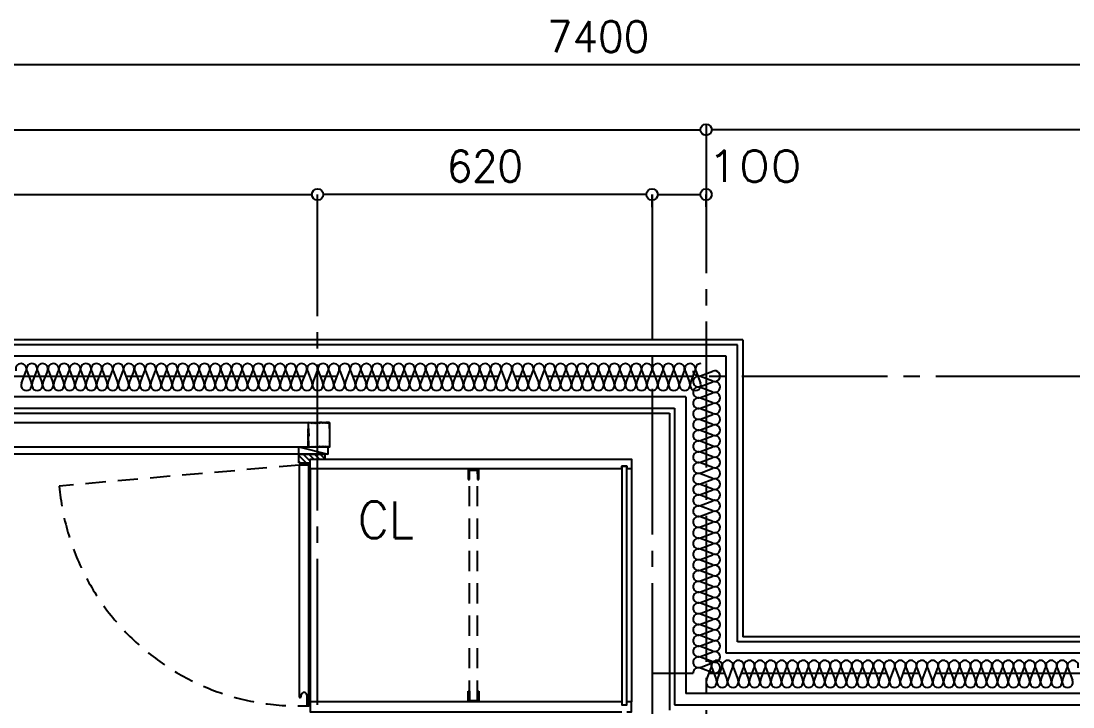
# Model space of a CAD drawing. Header units: millimetres. Extents: x 8300 to 98248, y -10383 to 40000.
# Drawn here: x 25230 to 27180, y 24138 to 25408 of the extents above; entities that cross this region are included whole.
import ezdxf
from ezdxf.enums import TextEntityAlignment as Align

# ---------------------------------------------------------------- set-up
doc = ezdxf.new("R2010")
doc.units = ezdxf.units.MM
doc.header["$LTSCALE"] = 300
doc.linetypes.add('CADEWA_LINE5', pattern=[1.2, 0.9, -0.1, 0.1, -0.1])
doc.linetypes.add('DASH-S', pattern=[0.2, 0.125, -0.075])
doc.layers.add('K建0_壁', color=7, linetype='CONTINUOUS')
doc.styles.add('txt2', font='txt.shx', dxfattribs={"width": 1.197332, "bigfont": 'extfont2'})

msp = doc.modelspace()

# ---------------------------------------------------------------- linework, layer by layer
at = {"layer": 'K建0_壁', "color": 250, "linetype": 'Continuous', "lineweight": -3}
for p, q in [((29989.5, 25327.2), (22610.5, 25327.2)), ((26500, 25216.3), (26500, 25207.2)), ((26500, 25216.3), (26500, 25207.2)), ((22610.5, 25207.2), (26489.5, 25207.2)), ((28839.5, 25207.2), (26510.5, 25207.2)), ((22610.5, 25087.2), (25769.5, 25087.2)), ((25780, 25068.2), (25780, 25087.2)), ((25780, 25068.2), (25780, 25087.2)), ((26389.5, 25087.2), (25790.5, 25087.2)), ((26400, 25063.9), (26400, 25087.2)), ((26400, 25063.9), (26400, 25087.2)), ((26410.5, 25087.2), (26489.5, 25087.2)), ((26500, 25064.6), (26500, 25087.2)), ((26558.5, 24808.5), (22650, 24808.5)), ((26558.5, 24258.5), (26558.5, 24808.5)), ((26537.5, 24787.5), (22650, 24787.5)), ((26537.5, 24237.5), (26537.5, 24787.5)), ((25231.1, 24737.5), (25239.8, 24760.4)), ((25241.1, 24760.4), (25249.8, 24737.5)), ((25251.1, 24737.5), (25259.8, 24760.4)), ((25261.1, 24760.4), (25269.8, 24737.5)), ((25271.1, 24737.5), (25279.8, 24760.4)), ((25281.1, 24760.4), (25289.8, 24737.5)), ((25291.1, 24737.5), (25299.8, 24760.4)), ((25301.1, 24760.4), (25309.8, 24737.5)), ((25311.1, 24737.5), (25319.8, 24760.4)), ((25321.1, 24760.4), (25329.8, 24737.5)), ((25331.1, 24737.5), (25339.8, 24760.4)), ((25341.1, 24760.4), (25349.8, 24737.5)), ((25351.1, 24737.5), (25359.8, 24760.4)), ((25361.1, 24760.4), (25369.8, 24737.5)), ((25371.1, 24737.5), (25379.8, 24760.4)), ((25381.1, 24760.4), (25389.8, 24737.5)), ((25391.1, 24737.5), (25399.8, 24760.4)), ((25401.1, 24760.4), (25409.8, 24737.5)), ((25411.1, 24737.5), (25419.8, 24760.4)), ((25421.1, 24760.4), (25429.8, 24737.5)), ((25431.1, 24737.5), (25439.8, 24760.4)), ((25441.1, 24760.4), (25449.8, 24737.5)), ((25451.1, 24737.5), (25459.8, 24760.4)), ((25461.1, 24760.4), (25469.8, 24737.5)), ((25471.1, 24737.5), (25479.8, 24760.4)), ((25481.1, 24760.4), (25489.8, 24737.5)), ((25491.1, 24737.5), (25499.8, 24760.4)), ((25501.1, 24760.4), (25509.8, 24737.5)), ((25511.1, 24737.5), (25519.8, 24760.4)), ((25521.1, 24760.4), (25529.8, 24737.5)), ((25531.1, 24737.5), (25539.8, 24760.4)), ((25541.1, 24760.4), (25549.8, 24737.5)), ((25551.1, 24737.5), (25559.8, 24760.4)), ((25561.1, 24760.4), (25569.8, 24737.5)), ((25571.1, 24737.5), (25579.8, 24760.4)), ((25581.1, 24760.4), (25589.8, 24737.5)), ((25591.1, 24737.5), (25599.8, 24760.4)), ((25601.1, 24760.4), (25609.8, 24737.5)), ((25611.1, 24737.5), (25619.8, 24760.4)), ((25621.1, 24760.4), (25629.8, 24737.5)), ((25631.1, 24737.5), (25639.8, 24760.4)), ((25641.1, 24760.4), (25649.8, 24737.5)), ((25651.1, 24737.5), (25659.8, 24760.4)), ((25661.1, 24760.4), (25669.8, 24737.5)), ((25671.1, 24737.5), (25679.8, 24760.4)), ((25681.1, 24760.4), (25689.8, 24737.5)), ((25691.1, 24737.5), (25699.8, 24760.4)), ((25701.1, 24760.4), (25709.8, 24737.5)), ((25711.1, 24737.5), (25719.8, 24760.4)), ((25721.1, 24760.4), (25729.8, 24737.5)), ((25731.1, 24737.5), (25739.8, 24760.4)), ((25741.1, 24760.4), (25749.8, 24737.5)), ((25751.1, 24737.5), (25759.8, 24760.4)), ((25761.1, 24760.4), (25769.8, 24737.5)), ((25771.1, 24737.5), (25779.8, 24760.4)), ((25781.1, 24760.4), (25789.8, 24737.5)), ((25791.1, 24737.5), (25799.8, 24760.4)), ((25801.1, 24760.4), (25809.8, 24737.5)), ((25811.1, 24737.5), (25819.8, 24760.4)), ((25821.1, 24760.4), (25829.8, 24737.5)), ((25831.1, 24737.5), (25839.8, 24760.4)), ((25841.1, 24760.4), (25849.8, 24737.5)), ((25851.1, 24737.5), (25859.8, 24760.4)), ((25861.1, 24760.4), (25869.8, 24737.5)), ((25871.1, 24737.5), (25879.8, 24760.4)), ((25881.1, 24760.4), (25889.8, 24737.5)), ((25891.1, 24737.5), (25899.8, 24760.4)), ((25901.1, 24760.4), (25909.8, 24737.5)), ((25911.1, 24737.5), (25919.8, 24760.4)), ((25921.1, 24760.4), (25929.8, 24737.5)), ((25931.1, 24737.5), (25939.8, 24760.4)), ((25941.1, 24760.4), (25949.8, 24737.5)), ((25951.1, 24737.5), (25959.8, 24760.4)), ((25961.1, 24760.4), (25969.8, 24737.5)), ((25971.1, 24737.5), (25979.8, 24760.4)), ((25981.1, 24760.4), (25989.8, 24737.5)), ((25991.1, 24737.5), (25999.8, 24760.4)), ((26001.1, 24760.4), (26009.8, 24737.5)), ((26011.1, 24737.5), (26019.8, 24760.4)), ((26021.1, 24760.4), (26029.8, 24737.5)), ((26031.1, 24737.5), (26039.8, 24760.4)), ((26041.1, 24760.4), (26049.8, 24737.5)), ((26051.1, 24737.5), (26059.8, 24760.4)), ((26061.1, 24760.4), (26069.8, 24737.5)), ((26071.1, 24737.5), (26079.8, 24760.4)), ((26081.1, 24760.4), (26089.8, 24737.5)), ((26091.1, 24737.5), (26099.8, 24760.4)), ((26101.1, 24760.4), (26109.8, 24737.5)), ((26111.1, 24737.5), (26119.8, 24760.4)), ((26121.1, 24760.4), (26129.8, 24737.5)), ((26131.1, 24737.5), (26139.8, 24760.4)), ((26141.1, 24760.4), (26149.8, 24737.5)), ((26151.1, 24737.5), (26159.8, 24760.4)), ((26161.1, 24760.4), (26169.8, 24737.5)), ((26171.1, 24737.5), (26179.8, 24760.4)), ((26181.1, 24760.4), (26189.8, 24737.5)), ((26191.1, 24737.5), (26199.8, 24760.4)), ((26201.1, 24760.4), (26209.8, 24737.5)), ((26211.1, 24737.5), (26219.8, 24760.4)), ((26221.1, 24760.4), (26229.8, 24737.5)), ((26231.1, 24737.5), (26239.8, 24760.4)), ((26241.1, 24760.4), (26249.8, 24737.5)), ((26251.1, 24737.5), (26259.8, 24760.4)), ((26261.1, 24760.4), (26269.8, 24737.5)), ((26271.1, 24737.5), (26279.8, 24760.4)), ((26281.1, 24760.4), (26289.8, 24737.5)), ((26291.1, 24737.5), (26299.8, 24760.4)), ((26301.1, 24760.4), (26309.8, 24737.5)), ((26311.1, 24737.5), (26319.8, 24760.4)), ((26321.1, 24760.4), (26329.8, 24737.5)), ((26331.1, 24737.5), (26339.8, 24760.4)), ((26341.1, 24760.4), (26349.8, 24737.5)), ((26351.1, 24737.5), (26359.8, 24760.4)), ((26361.1, 24760.4), (26369.8, 24737.5)), ((26371.1, 24737.5), (26379.8, 24760.4)), ((26381.1, 24760.4), (26389.8, 24737.5)), ((26391.1, 24737.5), (26399.8, 24760.4)), ((26401.1, 24760.4), (26409.8, 24737.5)), ((26411.1, 24737.5), (26419.8, 24760.4)), ((26421.1, 24760.4), (26429.8, 24737.5)), ((26431.1, 24737.5), (26439.8, 24760.4)), ((26441.1, 24760.4), (26449.8, 24737.5)), ((26451.1, 24737.5), (26459.8, 24760.4)), ((26461.1, 24760.4), (26469.8, 24737.5)), ((26471.1, 24737.5), (26479.8, 24760.4)), ((26481.1, 24760.4), (26489.8, 24737.5)), ((26489.6, 24751.2), (26512.5, 24759.9)), ((26512.5, 24741.2), (26489.6, 24749.9)), ((26489.6, 24731.2), (26512.5, 24739.9)), ((26512.5, 24721.2), (26489.6, 24729.9)), ((26462.5, 24712.5), (22650, 24712.5)), ((26462.5, 24712.5), (26462.5, 24162.5)), ((26489.6, 24711.2), (26512.5, 24719.9)), ((26512.5, 24701.2), (26489.6, 24709.9)), ((22650, 24691.5), (26441.5, 24691.5)), ((26441.5, 24691.5), (26441.5, 24141.5)), ((26489.6, 24691.2), (26512.5, 24699.9)), ((26512.5, 24681.2), (26489.6, 24689.9)), ((22712.5, 24664.5), (25802.5, 24664.5)), ((25762.5, 24663.5), (25762.5, 24653.8)), ((25763, 24653.8), (25763, 24663.5)), ((25763.5, 24664.5), (25768.5, 24664.5)), ((25768.4, 24664.1), (25763.5, 24664.1)), ((25768.4, 24664.1), (25770, 24663.4)), ((25768.5, 24664.5), (25770, 24663.9)), ((25770, 24663.9), (25771.5, 24664.5)), ((25770, 24663.4), (25771.5, 24664)), ((25771.5, 24664.5), (25773, 24663.9)), ((25771.5, 24664), (25773, 24663.4)), ((25773, 24663.9), (25774.5, 24664.5)), ((25773, 24663.4), (25774.5, 24664)), ((25774.5, 24664.5), (25776, 24663.9)), ((25776, 24663.9), (25777.5, 24664.5)), ((25777.5, 24664.5), (25781, 24664.5)), ((25777.6, 24664.1), (25780.9, 24664.1)), ((25782.5, 24663.4), (25780.9, 24664.1)), ((25781, 24664.5), (25782.5, 24663.9)), ((25784, 24664.5), (25782.5, 24663.9)), ((25782.5, 24663.4), (25784.1, 24664.1)), ((25787.5, 24664.5), (25784, 24664.5)), ((25787.4, 24664.1), (25784.1, 24664.1)), ((25789, 24663.4), (25787.4, 24664.1)), ((25789, 24663.9), (25787.5, 24664.5)), ((25790.5, 24664.5), (25789, 24663.9)), ((25790.5, 24664), (25789, 24663.4)), ((25792, 24663.9), (25790.5, 24664.5)), ((25792, 24663.4), (25790.5, 24664)), ((25793.5, 24664.5), (25792, 24663.9)), ((25793.5, 24664), (25792, 24663.4)), ((25795, 24663.9), (25793.5, 24664.5)), ((25795, 24663.4), (25793.5, 24664)), ((25796.5, 24664.5), (25795, 24663.9)), ((25796.6, 24664.1), (25795, 24663.4)), ((25801.5, 24664.5), (25796.5, 24664.5)), ((25796.6, 24664.1), (25801.5, 24664.1)), ((25802.1, 24653.8), (25802.1, 24663.5)), ((25802.5, 24653.8), (25802.5, 24663.5)), ((26489.6, 24671.2), (26512.5, 24679.9)), ((26512.5, 24661.2), (26489.6, 24669.9)), ((25762.5, 24653.8), (25763.2, 24653.3)), ((25763.2, 24653.3), (25762.5, 24652.8)), ((25762.5, 24645.7), (25762.5, 24652.8)), ((25762.5, 24631.2), (25762.5, 24644.3)), ((25763, 24653.8), (25763.7, 24653.3)), ((25763, 24652.8), (25763.7, 24653.3)), ((25763, 24652.8), (25763, 24645.7)), ((25763, 24631.2), (25763, 24644.3)), ((25763.4, 24639.8), (25763.4, 24644.3)), ((25763.9, 24639.8), (25763.9, 24644.3)), ((25764.3, 24639.8), (25764.3, 24644.3)), ((25802.1, 24653.8), (25801.3, 24653.3)), ((25802.1, 24652.8), (25801.3, 24653.3)), ((25802.5, 24653.8), (25801.8, 24653.3)), ((25801.8, 24653.3), (25802.5, 24652.8)), ((25802.1, 24652.8), (25802.1, 24631.2)), ((25802.5, 24631.2), (25802.5, 24652.8)), ((26489.6, 24651.2), (26512.5, 24659.9)), ((26512.5, 24641.2), (26489.6, 24649.9)), ((25763.2, 24630.7), (25762.5, 24631.2)), ((25762.5, 24630.2), (25763.2, 24630.7)), ((25762.5, 24620.5), (25762.5, 24630.2)), ((25763, 24631.2), (25763.7, 24630.7)), ((25763, 24630.2), (25763.7, 24630.7)), ((25763, 24630.2), (25763, 24620.5)), ((25763.4, 24639.8), (25763.9, 24639.8)), ((25802.1, 24631.2), (25801.3, 24630.7)), ((25802.1, 24630.2), (25801.3, 24630.7)), ((25801.8, 24630.7), (25802.5, 24631.2)), ((25802.5, 24630.2), (25801.8, 24630.7)), ((25802.1, 24630.2), (25802.1, 24620.5)), ((25802.5, 24620.5), (25802.5, 24630.2)), ((26489.6, 24631.2), (26512.5, 24639.9)), ((26512.5, 24621.2), (26489.6, 24629.9)), ((22757.5, 24619.5), (25803.5, 24619.5)), ((24535, 24607), (25745, 24607)), ((25745, 24619.5), (25799, 24606)), ((25745, 24606), (25794, 24606)), ((25745, 24590), (25745, 24606)), ((25753.2, 24606), (25766, 24593.2)), ((25763.5, 24620), (25768.5, 24620)), ((25763.5, 24619.5), (25768.5, 24619.5)), ((25763.8, 24606), (25772.8, 24597)), ((25768.3, 24619.9), (25770, 24620.6)), ((25768.5, 24619.5), (25770, 24620.1)), ((25770, 24620.6), (25771.5, 24620)), ((25770, 24620.1), (25771.5, 24619.5)), ((25771.5, 24620), (25773, 24620.6)), ((25771.5, 24619.5), (25773, 24620.1)), ((25773, 24620.6), (25774.5, 24620)), ((25773, 24620.1), (25774.5, 24619.5)), ((25774.4, 24606), (25783.4, 24597)), ((25774.5, 24620), (25776, 24620.6)), ((25774.5, 24619.5), (25776, 24620.1)), ((25776, 24620.6), (25777.6, 24620)), ((25776, 24620.1), (25777.5, 24619.5)), ((25777.5, 24619.5), (25781, 24619.5)), ((25777.6, 24620), (25780.9, 24620)), ((25780.9, 24620), (25782.3, 24620.5)), ((25781, 24619.5), (25782.5, 24620.1)), ((25784, 24619.5), (25782.5, 24620.1)), ((25784.1, 24620), (25782.7, 24620.5)), ((25787.5, 24619.5), (25784, 24619.5)), ((25787.4, 24620), (25784.1, 24620)), ((25785, 24606), (25794, 24597)), ((25789, 24620.6), (25787.4, 24620)), ((25789, 24620.1), (25787.5, 24619.5)), ((25790.5, 24620), (25789, 24620.6)), ((25790.5, 24619.5), (25789, 24620.1)), ((25792, 24620.6), (25790.5, 24620)), ((25792, 24620.1), (25790.5, 24619.5)), ((25793.5, 24620), (25792, 24620.6)), ((25793.5, 24619.5), (25792, 24620.1)), ((25795, 24620.6), (25793.5, 24620)), ((25795, 24620.1), (25793.5, 24619.5)), ((25794, 24597), (25794, 24606)), ((25796.7, 24619.9), (25795, 24620.6)), ((25796.5, 24619.5), (25795, 24620.1)), ((25801.5, 24620), (25796.5, 24620)), ((25801.5, 24619.5), (25796.5, 24619.5)), ((26489.6, 24611.2), (26512.5, 24619.9)), ((26512.5, 24601.2), (26489.6, 24609.9)), ((25745, 24603.6), (25758.6, 24590)), ((25745, 24593), (25748, 24590)), ((25766, 24597), (25794, 24597)), ((26489.6, 24591.2), (26512.5, 24599.9)), ((26512.5, 24581.2), (26489.6, 24589.9)), ((25766, 24579), (25766, 24147)), ((26362, 24579), (26362, 24147)), ((26489.6, 24571.2), (26512.5, 24579.9)), ((26512.5, 24561.2), (26489.6, 24569.9)), ((26489.6, 24551.2), (26512.5, 24559.9)), ((26512.5, 24541.2), (26489.6, 24549.9)), ((26489.6, 24531.2), (26512.5, 24539.9)), ((26512.5, 24521.2), (26489.6, 24529.9)), ((26489.6, 24511.2), (26512.5, 24519.9)), ((26512.5, 24501.2), (26489.6, 24509.9)), ((26489.6, 24491.2), (26512.5, 24499.9)), ((26512.5, 24481.2), (26489.6, 24489.9)), ((26489.6, 24471.2), (26512.5, 24479.9)), ((26512.5, 24461.2), (26489.6, 24469.9)), ((26489.6, 24451.2), (26512.5, 24459.9)), ((26512.5, 24441.2), (26489.6, 24449.9)), ((26489.6, 24431.2), (26512.5, 24439.9)), ((26512.5, 24421.2), (26489.6, 24429.9)), ((26489.6, 24411.2), (26512.5, 24419.9)), ((26512.5, 24401.2), (26489.6, 24409.9)), ((26489.6, 24391.2), (26512.5, 24399.9)), ((26512.5, 24381.2), (26489.6, 24389.9)), ((26489.6, 24371.2), (26512.5, 24379.9)), ((26512.5, 24361.2), (26489.6, 24369.9)), ((26489.6, 24351.2), (26512.5, 24359.9)), ((26512.5, 24341.2), (26489.6, 24349.9)), ((26489.6, 24331.2), (26512.5, 24339.9)), ((26512.5, 24321.2), (26489.6, 24329.9)), ((26489.6, 24311.2), (26512.5, 24319.9)), ((26512.5, 24301.2), (26489.6, 24309.9)), ((26489.6, 24291.2), (26512.5, 24299.9)), ((26512.5, 24281.2), (26489.6, 24289.9)), ((26489.6, 24271.2), (26512.5, 24279.9)), ((26512.5, 24261.2), (26489.6, 24269.9)), ((26489.6, 24251.2), (26512.5, 24259.9)), ((28908.5, 24258.5), (26558.5, 24258.5)), ((26512.5, 24241.2), (26489.6, 24249.9)), ((26489.6, 24231.2), (26512.5, 24239.9)), ((28887.5, 24237.5), (26537.5, 24237.5)), ((26512.5, 24221.2), (26489.6, 24229.9)), ((26489.6, 24211.2), (26512.5, 24219.9)), ((26512.5, 24201.2), (26489.6, 24209.9)), ((26500.7, 24187.5), (26509.3, 24210.4)), ((26510.7, 24210.4), (26519.3, 24187.5)), ((26520.7, 24187.5), (26529.3, 24210.4)), ((26530.7, 24210.4), (26539.3, 24187.5)), ((26540.7, 24187.5), (26549.3, 24210.4)), ((26550.7, 24210.4), (26559.3, 24187.5)), ((26560.7, 24187.5), (26569.3, 24210.4)), ((26570.7, 24210.4), (26579.3, 24187.5)), ((26580.7, 24187.5), (26589.3, 24210.4)), ((26590.7, 24210.4), (26599.3, 24187.5)), ((26600.7, 24187.5), (26609.3, 24210.4)), ((26610.7, 24210.4), (26619.3, 24187.5)), ((26620.7, 24187.5), (26629.3, 24210.4)), ((26630.7, 24210.4), (26639.3, 24187.5)), ((26640.7, 24187.5), (26649.3, 24210.4)), ((26650.7, 24210.4), (26659.3, 24187.5)), ((26660.7, 24187.5), (26669.3, 24210.4)), ((26670.7, 24210.4), (26679.3, 24187.5)), ((26680.7, 24187.5), (26689.3, 24210.4)), ((26690.7, 24210.4), (26699.3, 24187.5)), ((26700.7, 24187.5), (26709.3, 24210.4)), ((26710.7, 24210.4), (26719.3, 24187.5)), ((26720.7, 24187.5), (26729.3, 24210.4)), ((26730.7, 24210.4), (26739.3, 24187.5)), ((26740.7, 24187.5), (26749.3, 24210.4)), ((26750.7, 24210.4), (26759.3, 24187.5)), ((26760.7, 24187.5), (26769.3, 24210.4)), ((26770.7, 24210.4), (26779.3, 24187.5)), ((26780.7, 24187.5), (26789.3, 24210.4)), ((26790.7, 24210.4), (26799.3, 24187.5)), ((26800.7, 24187.5), (26809.3, 24210.4)), ((26810.7, 24210.4), (26819.3, 24187.5)), ((26820.7, 24187.5), (26829.3, 24210.4)), ((26830.7, 24210.4), (26839.3, 24187.5)), ((26840.7, 24187.5), (26849.3, 24210.4)), ((26850.7, 24210.4), (26859.3, 24187.5)), ((26860.7, 24187.5), (26869.3, 24210.4)), ((26870.7, 24210.4), (26879.3, 24187.5)), ((26880.7, 24187.5), (26889.3, 24210.4)), ((26890.7, 24210.4), (26899.3, 24187.5)), ((26900.7, 24187.5), (26909.3, 24210.4)), ((26910.7, 24210.4), (26919.3, 24187.5)), ((26920.7, 24187.5), (26929.3, 24210.4)), ((26930.7, 24210.4), (26939.3, 24187.5)), ((26940.7, 24187.5), (26949.3, 24210.4)), ((26950.7, 24210.4), (26959.3, 24187.5)), ((26960.7, 24187.5), (26969.3, 24210.4)), ((26970.7, 24210.4), (26979.3, 24187.5)), ((26980.7, 24187.5), (26989.3, 24210.4)), ((26990.7, 24210.4), (26999.3, 24187.5)), ((27000.7, 24187.5), (27009.3, 24210.4)), ((27010.7, 24210.4), (27019.3, 24187.5)), ((27020.7, 24187.5), (27029.3, 24210.4)), ((27030.7, 24210.4), (27039.3, 24187.5)), ((27040.7, 24187.5), (27049.3, 24210.4)), ((27050.7, 24210.4), (27059.3, 24187.5)), ((27060.7, 24187.5), (27069.3, 24210.4)), ((27070.7, 24210.4), (27079.3, 24187.5)), ((27080.7, 24187.5), (27089.3, 24210.4)), ((27090.7, 24210.4), (27099.3, 24187.5)), ((27100.7, 24187.5), (27109.3, 24210.4)), ((27110.7, 24210.4), (27119.3, 24187.5)), ((27120.7, 24187.5), (27129.3, 24210.4)), ((27130.7, 24210.4), (27139.3, 24187.5)), ((27140.7, 24187.5), (27149.3, 24210.4)), ((27150.7, 24210.4), (27159.3, 24187.5)), ((27160.7, 24187.5), (27169.3, 24210.4)), ((27170.7, 24210.4), (27179.3, 24187.5)), ((25749.6, 24157.8), (25749.6, 24160.4)), ((25760.4, 24160.4), (25760.4, 24140.9)), ((28812.5, 24162.5), (26462.5, 24162.5)), ((26441.5, 24141.5), (28791.5, 24141.5))]:
    msp.add_line(p, q, dxfattribs=at)
at = {"layer": 'K建0_壁', "color": 250, "linetype": 'CADEWA_LINE5', "lineweight": -3}
for p, q in [((26500, 25211.7), (26500, 24089.1)), ((25780, 22702), (25780, 25087.2)), ((26400, 25087.2), (26400, 22463.6)), ((31156, 24750), (19860, 24750)), ((31156, 24200), (26400, 24200))]:
    msp.add_line(p, q, dxfattribs=at)
at = {"layer": 'K建0_壁', "color": 250, "linetype": 'Continuous', "lineweight": -3, "ltscale": 0.3}
for p, q in [((26568, 24818), (22650, 24818)), ((26568, 24818), (26568, 24268)), ((22650, 24682), (26432, 24682)), ((26432, 24682), (26432, 24132)), ((25802.5, 24619.5), (25802.5, 24664.5)), ((28918, 24268), (26568, 24268))]:
    msp.add_line(p, q, dxfattribs=at)
at = {"layer": 'K建0_壁', "color": 250, "linetype": 'DASH-S', "lineweight": -3}
for p, q in [((25746, 24586), (25301.3, 24547.1)), ((26061.5, 24149.5), (26061.5, 24576.5)), ((26069, 24576.5), (26069, 24579)), ((26076.5, 24149.5), (26076.5, 24576.5)), ((26069, 24149.5), (26069, 24147))]:
    msp.add_line(p, q, dxfattribs=at)
at = {"layer": 'K建0_壁', "color": 250, "linetype": 'Continuous', "lineweight": -3}
for points in [[(25774.5, 24664), (25776, 24663.4), (25777.6, 24664.1)], [(25745, 24590), (25766, 24590), (25766, 24597)], [(25761.3, 24140), (25764, 24140), (25764, 24586), (25746, 24586), (25746, 24156)], [(26344, 24579), (25766, 24579), (25766, 24597), (26362, 24597), (26362, 24579), (26353, 24579)], [(26344, 24579), (26344, 24584), (26353, 24584), (26353, 24579)], [(26344, 24147), (25766, 24147), (25766, 24129), (26344, 24129)], [(26344, 24147), (26344, 24142), (26353, 24142), (26353, 24147)], [(26353, 24129), (26362, 24129), (26362, 24147), (26353, 24147)]]:
    msp.add_lwpolyline(points, dxfattribs=at)
for points in [[(25745, 24606), (25745, 24619.5), (25799, 24619.5), (25799, 24606)], [(26353, 24142), (26353, 24584), (26344, 24584), (26344, 24142)]]:
    msp.add_lwpolyline(points, close=True, dxfattribs=at)
at = {"layer": 'K建0_壁', "color": 250, "linetype": 'DASH-S', "lineweight": -3}
for points in [[(26079, 24576.5), (26079, 24579), (26059, 24579), (26059, 24576.5)], [(26061.5, 24559), (26061.5, 24576.5), (26059, 24576.5), (26059, 24559)], [(26079, 24559), (26079, 24576.5), (26076.5, 24576.5), (26076.5, 24559)], [(26061.5, 24167), (26061.5, 24149.5), (26059, 24149.5), (26059, 24167)], [(26079, 24167), (26079, 24149.5), (26076.5, 24149.5), (26076.5, 24167)], [(26079, 24149.5), (26079, 24147), (26059, 24147), (26059, 24149.5)]]:
    msp.add_lwpolyline(points, close=True, dxfattribs=at)
at = {"layer": 'K建0_壁', "color": 250, "linetype": 'Continuous', "lineweight": -3}
for centre in [(26500, 25207.2), (26500, 25207.2), (25780, 25087.2), (25780, 25087.2), (26400, 25087.2), (26400, 25087.2), (26500, 25087.2)]:
    msp.add_circle(centre, 10.5, dxfattribs=at)
for centre, radius, start, end in [((25230.4, 24764), 10, 90, 200.7966), ((25230.4, 24764), 10, 339.2034, 90), ((25250.4, 24764), 10, 90, 200.7966), ((25250.4, 24764), 10, 339.2034, 90), ((25270.4, 24764), 10, 90, 200.7966), ((25270.4, 24764), 10, 339.2034, 90), ((25290.4, 24764), 10, 90, 200.7966), ((25290.4, 24764), 10, 339.2034, 90), ((25310.4, 24764), 10, 90, 200.7966), ((25310.4, 24764), 10, 339.2034, 90), ((25330.4, 24764), 10, 90, 200.7966), ((25330.4, 24764), 10, 339.2034, 90), ((25350.4, 24764), 10, 90, 200.7966), ((25350.4, 24764), 10, 339.2034, 90), ((25370.4, 24764), 10, 90, 200.7966), ((25370.4, 24764), 10, 339.2034, 90), ((25390.4, 24764), 10, 90, 200.7966), ((25390.4, 24764), 10, 339.2034, 90), ((25410.4, 24764), 10, 90, 200.7966), ((25410.4, 24764), 10, 339.2034, 90), ((25430.4, 24764), 10, 90, 200.7966), ((25430.4, 24764), 10, 339.2034, 90), ((25450.4, 24764), 10, 90, 200.7966), ((25450.4, 24764), 10, 339.2034, 90), ((25470.4, 24764), 10, 90, 200.7966), ((25470.4, 24764), 10, 339.2034, 90), ((25490.4, 24764), 10, 90, 200.7966), ((25490.4, 24764), 10, 339.2034, 90), ((25510.4, 24764), 10, 90, 200.7966), ((25510.4, 24764), 10, 339.2034, 90), ((25530.4, 24764), 10, 90, 200.7966), ((25530.4, 24764), 10, 339.2034, 90), ((25550.4, 24764), 10, 90, 200.7966), ((25550.4, 24764), 10, 339.2034, 90), ((25570.4, 24764), 10, 90, 200.7966), ((25570.4, 24764), 10, 339.2034, 90), ((25590.4, 24764), 10, 90, 200.7966), ((25590.4, 24764), 10, 339.2034, 90), ((25610.4, 24764), 10, 90, 200.7966), ((25610.4, 24764), 10, 339.2034, 90), ((25630.4, 24764), 10, 90, 200.7966), ((25630.4, 24764), 10, 339.2034, 90), ((25650.4, 24764), 10, 90, 200.7966), ((25650.4, 24764), 10, 339.2034, 90), ((25670.4, 24764), 10, 90, 200.7966), ((25670.4, 24764), 10, 339.2034, 90), ((25690.4, 24764), 10, 90, 200.7966), ((25690.4, 24764), 10, 339.2034, 90), ((25710.4, 24764), 10, 90, 200.7966), ((25710.4, 24764), 10, 339.2034, 90), ((25730.4, 24764), 10, 90, 200.7966), ((25730.4, 24764), 10, 339.2034, 90), ((25750.4, 24764), 10, 90, 200.7966), ((25750.4, 24764), 10, 339.2034, 90), ((25770.4, 24764), 10, 90, 200.7966), ((25770.4, 24764), 10, 339.2034, 90), ((25790.4, 24764), 10, 90, 200.7966), ((25790.4, 24764), 10, 339.2034, 90), ((25810.4, 24764), 10, 90, 200.7966), ((25810.4, 24764), 10, 339.2034, 90), ((25830.4, 24764), 10, 90, 200.7966), ((25830.4, 24764), 10, 339.2034, 90), ((25850.4, 24764), 10, 90, 200.7966), ((25850.4, 24764), 10, 339.2034, 90), ((25870.4, 24764), 10, 90, 200.7966), ((25870.4, 24764), 10, 339.2034, 90), ((25890.4, 24764), 10, 90, 200.7966), ((25890.4, 24764), 10, 339.2034, 90), ((25910.4, 24764), 10, 90, 200.7966), ((25910.4, 24764), 10, 339.2034, 90), ((25930.4, 24764), 10, 90, 200.7966), ((25930.4, 24764), 10, 339.2034, 90), ((25950.4, 24764), 10, 90, 200.7966), ((25950.4, 24764), 10, 339.2034, 90), ((25970.4, 24764), 10, 90, 200.7966), ((25970.4, 24764), 10, 339.2034, 90), ((25990.4, 24764), 10, 90, 200.7966), ((25990.4, 24764), 10, 339.2034, 90), ((26010.4, 24764), 10, 90, 200.7966), ((26010.4, 24764), 10, 339.2034, 90), ((26030.4, 24764), 10, 90, 200.7966), ((26030.4, 24764), 10, 339.2034, 90), ((26050.4, 24764), 10, 90, 200.7966), ((26050.4, 24764), 10, 339.2034, 90), ((26070.4, 24764), 10, 90, 200.7966), ((26070.4, 24764), 10, 339.2034, 90), ((26090.4, 24764), 10, 90, 200.7966), ((26090.4, 24764), 10, 339.2034, 90), ((26110.4, 24764), 10, 90, 200.7966), ((26110.4, 24764), 10, 339.2034, 90), ((26130.4, 24764), 10, 90, 200.7966), ((26130.4, 24764), 10, 339.2034, 90), ((26150.4, 24764), 10, 90, 200.7966), ((26150.4, 24764), 10, 339.2034, 90), ((26170.4, 24764), 10, 90, 200.7966), ((26170.4, 24764), 10, 339.2034, 90), ((26190.4, 24764), 10, 90, 200.7966), ((26190.4, 24764), 10, 339.2034, 90), ((26210.4, 24764), 10, 90, 200.7966), ((26210.4, 24764), 10, 339.2034, 90), ((26230.4, 24764), 10, 90, 200.7966), ((26230.4, 24764), 10, 339.2034, 90), ((26250.4, 24764), 10, 90, 200.7966), ((26250.4, 24764), 10, 339.2034, 90), ((26270.4, 24764), 10, 90, 200.7966), ((26270.4, 24764), 10, 339.2034, 90), ((26290.4, 24764), 10, 90, 200.7966), ((26290.4, 24764), 10, 339.2034, 90), ((26310.4, 24764), 10, 90, 200.7966), ((26310.4, 24764), 10, 339.2034, 90), ((26330.4, 24764), 10, 90, 200.7966), ((26330.4, 24764), 10, 339.2034, 90), ((26350.4, 24764), 10, 90, 200.7966), ((26350.4, 24764), 10, 339.2034, 90), ((26370.4, 24764), 10, 90, 200.7966), ((26370.4, 24764), 10, 339.2034, 90), ((26390.4, 24764), 10, 90, 200.7966), ((26390.4, 24764), 10, 339.2034, 90), ((26410.4, 24764), 10, 90, 200.7966), ((26410.4, 24764), 10, 339.2034, 90), ((26430.4, 24764), 10, 90, 200.7966), ((26430.4, 24764), 10, 339.2034, 90), ((26450.4, 24764), 10, 90, 200.7966), ((26450.4, 24764), 10, 339.2034, 90), ((26470.4, 24764), 10, 90, 200.7966), ((26470.4, 24764), 10, 339.2034, 90), ((26486, 24760.6), 10, 180, 290.7966), ((26490.4, 24764), 10, 90, 200.7966), ((26516, 24750.6), 10, 249.2034, 110.7966), ((26486, 24740.6), 10, 69.2034, 180), ((26486, 24740.6), 10, 180, 290.7966), ((26516, 24730.6), 10, 249.2034, 110.7966), ((25240.4, 24734), 10, 159.2034, 20.7966), ((25260.4, 24734), 10, 159.2034, 20.7966), ((25280.4, 24734), 10, 159.2034, 20.7966), ((25300.4, 24734), 10, 159.2034, 20.7966), ((25320.4, 24734), 10, 159.2034, 20.7966), ((25340.4, 24734), 10, 159.2034, 20.7966), ((25360.4, 24734), 10, 159.2034, 20.7966), ((25380.4, 24734), 10, 159.2034, 20.7966), ((25400.4, 24734), 10, 159.2034, 20.7966), ((25420.4, 24734), 10, 159.2034, 20.7966), ((25440.4, 24734), 10, 159.2034, 20.7966), ((25460.4, 24734), 10, 159.2034, 20.7966), ((25480.4, 24734), 10, 159.2034, 20.7966), ((25500.4, 24734), 10, 159.2034, 20.7966), ((25520.4, 24734), 10, 159.2034, 20.7966), ((25540.4, 24734), 10, 159.2034, 20.7966), ((25560.4, 24734), 10, 159.2034, 20.7966), ((25580.4, 24734), 10, 159.2034, 20.7966), ((25600.4, 24734), 10, 159.2034, 20.7966), ((25620.4, 24734), 10, 159.2034, 20.7966), ((25640.4, 24734), 10, 159.2034, 20.7966), ((25660.4, 24734), 10, 159.2034, 20.7966), ((25680.4, 24734), 10, 159.2034, 20.7966), ((25700.4, 24734), 10, 159.2034, 20.7966), ((25720.4, 24734), 10, 159.2034, 20.7966), ((25740.4, 24734), 10, 159.2034, 20.7966), ((25760.4, 24734), 10, 159.2034, 20.7966), ((25780.4, 24734), 10, 159.2034, 20.7966), ((25800.4, 24734), 10, 159.2034, 20.7966), ((25820.4, 24734), 10, 159.2034, 20.7966), ((25840.4, 24734), 10, 159.2034, 20.7966), ((25860.4, 24734), 10, 159.2034, 20.7966), ((25880.4, 24734), 10, 159.2034, 20.7966), ((25900.4, 24734), 10, 159.2034, 20.7966), ((25920.4, 24734), 10, 159.2034, 20.7966), ((25940.4, 24734), 10, 159.2034, 20.7966), ((25960.4, 24734), 10, 159.2034, 20.7966), ((25980.4, 24734), 10, 159.2034, 20.7966), ((26000.4, 24734), 10, 159.2034, 20.7966), ((26020.4, 24734), 10, 159.2034, 20.7966), ((26040.4, 24734), 10, 159.2034, 20.7966), ((26060.4, 24734), 10, 159.2034, 20.7966), ((26080.4, 24734), 10, 159.2034, 20.7966), ((26100.4, 24734), 10, 159.2034, 20.7966), ((26120.4, 24734), 10, 159.2034, 20.7966), ((26140.4, 24734), 10, 159.2034, 20.7966), ((26160.4, 24734), 10, 159.2034, 20.7966), ((26180.4, 24734), 10, 159.2034, 20.7966), ((26200.4, 24734), 10, 159.2034, 20.7966), ((26220.4, 24734), 10, 159.2034, 20.7966), ((26240.4, 24734), 10, 159.2034, 20.7966), ((26260.4, 24734), 10, 159.2034, 20.7966), ((26280.4, 24734), 10, 159.2034, 20.7966), ((26300.4, 24734), 10, 159.2034, 20.7966), ((26320.4, 24734), 10, 159.2034, 20.7966), ((26340.4, 24734), 10, 159.2034, 20.7966), ((26360.4, 24734), 10, 159.2034, 20.7966), ((26380.4, 24734), 10, 159.2034, 20.7966), ((26400.4, 24734), 10, 159.2034, 20.7966), ((26420.4, 24734), 10, 159.2034, 20.7966), ((26440.4, 24734), 10, 159.2034, 20.7966), ((26460.4, 24734), 10, 159.2034, 20.7966), ((26480.4, 24734), 10, 159.2034, 20.7966), ((26486, 24720.6), 10, 69.2034, 180), ((26486, 24720.6), 10, 180, 290.7966), ((26486, 24700.6), 10, 69.2034, 180), ((26516, 24710.6), 10, 249.2034, 110.7966), ((26486, 24700.6), 10, 180, 290.7966), ((26486, 24680.6), 10, 69.2034, 180), ((26516, 24690.6), 10, 249.2034, 110.7966), ((25763.5, 24663.5), 1, 90, 180), ((25763.5, 24663.5), 0.55, 90, 180), ((25801.5, 24663.5), 1, 0, 90), ((25801.5, 24663.5), 0.55, 0, 90), ((26486, 24680.6), 10, 180, 290.7966), ((26486, 24660.6), 10, 69.2034, 180), ((26516, 24670.6), 10, 249.2034, 110.7966), ((25763.3, 24645.7), 0.75, 180, 270), ((25763.2, 24644.3), 0.675, 0, 180), ((25763.3, 24645.7), 0.3, 180, 270), ((25763.2, 24644.3), 0.225, 0, 180), ((25763.2, 24644.3), 1.12, 0, 88.6213), ((26486, 24660.6), 10, 180, 290.7966), ((26486, 24640.6), 10, 69.2034, 180), ((26516, 24650.6), 10, 249.2034, 110.7966), ((25763.6, 24639.8), 0.675, 180, 0), ((26486, 24640.6), 10, 180, 290.7966), ((26486, 24620.6), 10, 69.2034, 180), ((26516, 24630.6), 10, 249.2034, 110.7966), ((25763.5, 24620.5), 1, 180, 270), ((25763.5, 24620.5), 0.55, 180, 270), ((25801.5, 24620.5), 0.55, 270, 0), ((25801.5, 24620.5), 1, 270, 0), ((26486, 24620.6), 10, 180, 290.7966), ((26486, 24600.6), 10, 69.2034, 180), ((26516, 24610.6), 10, 249.2034, 110.7966), ((26486, 24600.6), 10, 180, 290.7966), ((26486, 24580.6), 10, 69.2034, 180), ((26516, 24590.6), 10, 249.2034, 110.7966), ((26486, 24580.6), 10, 180, 290.7966), ((26486, 24560.6), 10, 69.2034, 180), ((26516, 24570.6), 10, 249.2034, 110.7966), ((26486, 24560.6), 10, 180, 290.7966), ((26486, 24540.6), 10, 69.2034, 180), ((26516, 24550.6), 10, 249.2034, 110.7966), ((26486, 24540.6), 10, 180, 290.7966), ((26486, 24520.6), 10, 69.2034, 180), ((26516, 24530.6), 10, 249.2034, 110.7966), ((26486, 24520.6), 10, 180, 290.7966), ((26486, 24500.6), 10, 69.2034, 180), ((26516, 24510.6), 10, 249.2034, 110.7966), ((26486, 24500.6), 10, 180, 290.7966), ((26486, 24480.6), 10, 69.2034, 180), ((26516, 24490.6), 10, 249.2034, 110.7966), ((26486, 24480.6), 10, 180, 290.7966), ((26486, 24460.6), 10, 69.2034, 180), ((26516, 24470.6), 10, 249.2034, 110.7966), ((26486, 24460.6), 10, 180, 290.7966), ((26486, 24440.6), 10, 69.2034, 180), ((26516, 24450.6), 10, 249.2034, 110.7966), ((26486, 24440.6), 10, 180, 290.7966), ((26486, 24420.6), 10, 69.2034, 180), ((26516, 24430.6), 10, 249.2034, 110.7966), ((26486, 24420.6), 10, 180, 290.7966), ((26486, 24400.6), 10, 69.2034, 180), ((26516, 24410.6), 10, 249.2034, 110.7966), ((26486, 24400.6), 10, 180, 290.7966), ((26486, 24380.6), 10, 69.2034, 180), ((26516, 24390.6), 10, 249.2034, 110.7966), ((26486, 24380.6), 10, 180, 290.7966), ((26486, 24360.6), 10, 69.2034, 180), ((26516, 24370.6), 10, 249.2034, 110.7966), ((26486, 24360.6), 10, 180, 290.7966), ((26486, 24340.6), 10, 69.2034, 180), ((26516, 24350.6), 10, 249.2034, 110.7966), ((26486, 24340.6), 10, 180, 290.7966), ((26516, 24330.6), 10, 249.2034, 110.7966), ((26486, 24320.6), 10, 69.2034, 180), ((26486, 24320.6), 10, 180, 290.7966), ((26516, 24310.6), 10, 249.2034, 110.7966), ((26486, 24300.6), 10, 69.2034, 180), ((26486, 24300.6), 10, 180, 290.7966), ((26516, 24290.6), 10, 249.2034, 110.7966), ((26486, 24280.6), 10, 69.2034, 180), ((26486, 24280.6), 10, 180, 290.7966), ((26516, 24270.6), 10, 249.2034, 110.7966), ((26486, 24260.6), 10, 69.2034, 180), ((26486, 24260.6), 10, 180, 290.7966), ((26516, 24250.6), 10, 249.2034, 110.7966), ((26486, 24240.6), 10, 69.2034, 180), ((26486, 24240.6), 10, 180, 290.7966), ((26516, 24230.6), 10, 249.2034, 110.7966), ((26486, 24220.6), 10, 69.2034, 180), ((26486, 24220.6), 10, 180, 290.7966), ((26500, 24214), 10, 339.2034, 90), ((26520, 24214), 10, 90, 200.7966), ((26516, 24210.6), 10, 249.2034, 110.7966), ((26520, 24214), 10, 339.2034, 90), ((26540, 24214), 10, 90, 200.7966), ((26540, 24214), 10, 339.2034, 90), ((26560, 24214), 10, 90, 200.7966), ((26560, 24214), 10, 339.2034, 90), ((26580, 24214), 10, 90, 200.7966), ((26580, 24214), 10, 339.2034, 90), ((26600, 24214), 10, 90, 200.7966), ((26600, 24214), 10, 339.2034, 90), ((26620, 24214), 10, 90, 200.7966), ((26620, 24214), 10, 339.2034, 90), ((26640, 24214), 10, 90, 200.7966), ((26640, 24214), 10, 339.2034, 90), ((26660, 24214), 10, 90, 200.7966), ((26660, 24214), 10, 339.2034, 90), ((26680, 24214), 10, 90, 200.7966), ((26680, 24214), 10, 339.2034, 90), ((26700, 24214), 10, 90, 200.7966), ((26700, 24214), 10, 339.2034, 90), ((26720, 24214), 10, 90, 200.7966), ((26720, 24214), 10, 339.2034, 90), ((26740, 24214), 10, 90, 200.7966), ((26740, 24214), 10, 339.2034, 90), ((26760, 24214), 10, 90, 200.7966), ((26760, 24214), 10, 339.2034, 90), ((26780, 24214), 10, 90, 200.7966), ((26780, 24214), 10, 339.2034, 90), ((26800, 24214), 10, 90, 200.7966), ((26800, 24214), 10, 339.2034, 90), ((26820, 24214), 10, 90, 200.7966), ((26820, 24214), 10, 339.2034, 90), ((26840, 24214), 10, 90, 200.7966), ((26840, 24214), 10, 339.2034, 90), ((26860, 24214), 10, 90, 200.7966), ((26860, 24214), 10, 339.2034, 90), ((26880, 24214), 10, 90, 200.7966), ((26880, 24214), 10, 339.2034, 90), ((26900, 24214), 10, 90, 200.7966), ((26900, 24214), 10, 339.2034, 90), ((26920, 24214), 10, 90, 200.7966), ((26920, 24214), 10, 339.2034, 90), ((26940, 24214), 10, 90, 200.7966), ((26940, 24214), 10, 339.2034, 90), ((26960, 24214), 10, 90, 200.7966), ((26960, 24214), 10, 339.2034, 90), ((26980, 24214), 10, 90, 200.7966), ((26980, 24214), 10, 339.2034, 90), ((27000, 24214), 10, 90, 200.7966), ((27000, 24214), 10, 339.2034, 90), ((27020, 24214), 10, 90, 200.7966), ((27020, 24214), 10, 339.2034, 90), ((27040, 24214), 10, 90, 200.7966), ((27040, 24214), 10, 339.2034, 90), ((27060, 24214), 10, 90, 200.7966), ((27060, 24214), 10, 339.2034, 90), ((27080, 24214), 10, 90, 200.7966), ((27080, 24214), 10, 339.2034, 90), ((27100, 24214), 10, 90, 200.7966), ((27100, 24214), 10, 339.2034, 90), ((27120, 24214), 10, 90, 200.7966), ((27120, 24214), 10, 339.2034, 90), ((27140, 24214), 10, 90, 200.7966), ((27140, 24214), 10, 339.2034, 90), ((27160, 24214), 10, 90, 200.7966), ((27160, 24214), 10, 339.2034, 90), ((27180, 24214), 10, 90, 200.7966), ((27180, 24214), 10, 339.2034, 90), ((26486, 24200.6), 10, 69.2034, 180), ((26510, 24184), 10, 159.2034, 20.7966), ((26530, 24184), 10, 159.2034, 20.7966), ((26550, 24184), 10, 159.2034, 20.7966), ((26570, 24184), 10, 159.2034, 20.7966), ((26590, 24184), 10, 159.2034, 20.7966), ((26610, 24184), 10, 159.2034, 20.7966), ((26630, 24184), 10, 159.2034, 20.7966), ((26650, 24184), 10, 159.2034, 20.7966), ((26670, 24184), 10, 159.2034, 20.7966), ((26690, 24184), 10, 159.2034, 20.7966), ((26710, 24184), 10, 159.2034, 20.7966), ((26730, 24184), 10, 159.2034, 20.7966), ((26750, 24184), 10, 159.2034, 20.7966), ((26770, 24184), 10, 159.2034, 20.7966), ((26790, 24184), 10, 159.2034, 20.7966), ((26810, 24184), 10, 159.2034, 20.7966), ((26830, 24184), 10, 159.2034, 20.7966), ((26850, 24184), 10, 159.2034, 20.7966), ((26870, 24184), 10, 159.2034, 20.7966), ((26890, 24184), 10, 159.2034, 20.7966), ((26910, 24184), 10, 159.2034, 20.7966), ((26930, 24184), 10, 159.2034, 20.7966), ((26950, 24184), 10, 159.2034, 20.7966), ((26970, 24184), 10, 159.2034, 20.7966), ((26990, 24184), 10, 159.2034, 20.7966), ((27010, 24184), 10, 159.2034, 20.7966), ((27030, 24184), 10, 159.2034, 20.7966), ((27050, 24184), 10, 159.2034, 20.7966), ((27070, 24184), 10, 159.2034, 20.7966), ((27090, 24184), 10, 159.2034, 20.7966), ((27110, 24184), 10, 159.2034, 20.7966), ((27130, 24184), 10, 159.2034, 20.7966), ((27150, 24184), 10, 159.2034, 20.7966), ((27170, 24184), 10, 159.2034, 20.7966), ((25746.9, 24156), 0.9, 180, 270), ((25746.9, 24157.8), 2.7, 270, 0), ((25755, 24159.4), 5.49, 10.3889, 169.6111), ((25761.3, 24140.9), 0.9, 180, 270)]:
    msp.add_arc(centre, radius, start, end, dxfattribs=at)
at = {"layer": 'K建0_壁', "color": 250, "linetype": 'DASH-S', "lineweight": -3}
msp.add_arc((25746, 24586), 446.4, 185, 272.3111, dxfattribs=at)

# ---------------------------------------------------------------- texts
at = {"layer": 'K建0_壁', "color": 250, "lineweight": -3, "style": 'txt2'}
for s, width, p in [('7400', 0.9625, (26300, 25379.7)), ('620', 0.95, (26090, 25139.7)), ('100', 1.1875, (26589.7, 25139.7))]:
    msp.add_text(s, height=57.6, dxfattribs=dict(at, width=width)).set_placement(p, align=Align.MIDDLE_CENTER)
at = {"layer": 'K建0_壁', "color": 250, "lineweight": -3, "style": 'txt2', "width": 0.943378}
msp.add_text('CL', height=67.93, dxfattribs=at).set_placement((25906.8, 24430.2), align=Align.BOTTOM_CENTER)

doc.saveas('drawing.dxf')
